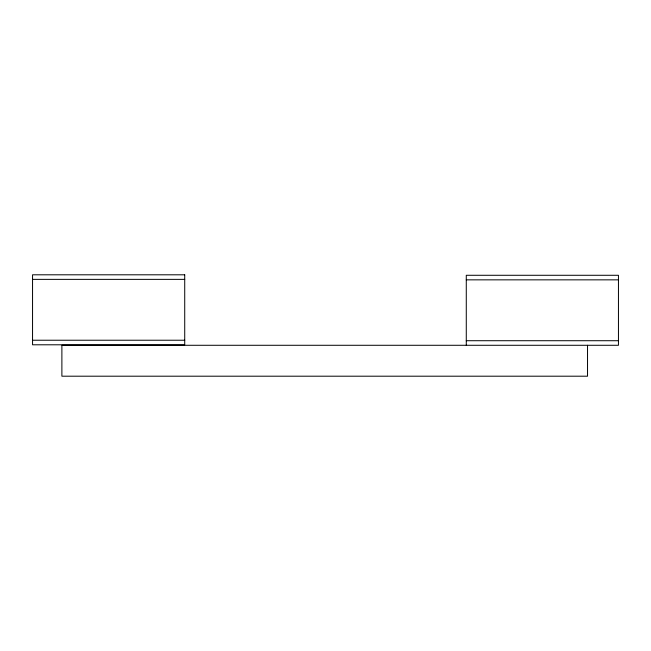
<?xml version="1.0" encoding="UTF-8"?>
<svg xmlns="http://www.w3.org/2000/svg" width="651" height="651" viewBox="0 0 651 651"><rect width="100%" height="100%" fill="white"/><g stroke="black" fill="none" stroke-linecap="round" stroke-linejoin="round"><path stroke-width="0.98" d="M32.55 279.369L184.721 279.369M466.279 279.849L618.45 279.849M32.55 340.229L184.721 340.229M466.279 340.717L618.45 340.717M587.528 345.282L587.528 376.197L61.886 376.197L61.886 345.282L618.45 345.282L618.45 275.283L466.279 275.283L466.279 345.282M184.721 274.803L32.55 274.803L32.55 344.794L184.721 344.794L184.721 274.803"/></g></svg>
